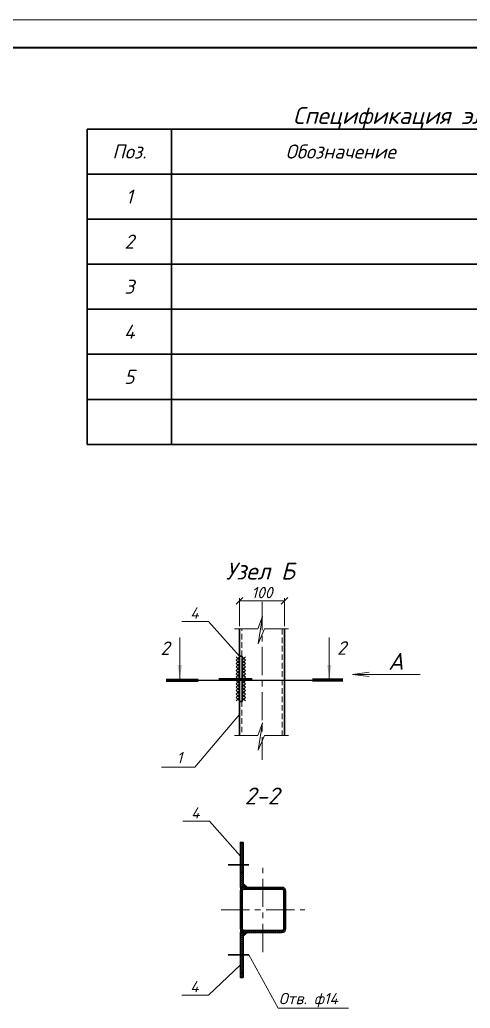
# Model space of a CAD drawing. Header units: millimetres. Extents: x 10124 to 8132345, y -95635 to 1386204.
# Drawn here: x 182430 to 184428, y 59353 to 63740 of the extents above; entities that cross this region are included whole.
import ezdxf
from ezdxf.enums import TextEntityAlignment as Align

# ---------------------------------------------------------------- set-up
doc = ezdxf.new("R2010")
doc.units = ezdxf.units.MM
doc.linetypes.add('01_base$0$DASHED2', pattern=[0.375, 0.25, -0.125])
doc.linetypes.add('CENTER', pattern=[2, 1.25, -0.25, 0.25, -0.25])
doc.layers.get('DEFPOINTS').update_dxf_attribs({"color": 1})
for name, color, linetype, lineweight in [('013', 7, 'Continuous', 13), ('030', 7, 'Continuous', 30), ('Размер', 140, 'Continuous', 13), ('Разрезы', 54, 'Continuous', 20), ('ТЕКСТ', 214, 'Continuous', 20)]:
    doc.layers.add(name, color=color, linetype=linetype, lineweight=lineweight)
doc.layers.add('ФВ-5', color=7, linetype='Continuous')
doc.styles.add('10', font='isocpeui.ttf', dxfattribs={"height": 25})
doc.styles.add('100', font='isocpeui.ttf', dxfattribs={"height": 250})
doc.styles.add('20', font='isocpeui.ttf', dxfattribs={"height": 50})
doc.styles.add('GOST', font='isocpeur.TTF')
doc.styles.add('Text_Paper', font='isocpeui.ttf')
doc.dimstyles.new('0.5', dxfattribs={"dimtxt": 250, "dimasz": 120, "dimexe": 50, "dimexo": 50, "dimgap": 50, "dimtad": 1, "dimlfac": 0.5, "dimtxsty": '100', "dimblk": 'OBLIQUE', "dimcen": 2.5, "dimclrt": 1, "dimadec": 0, "dimazin": 0, "dimtfac": 1, "dimtmove": 0, "dimatfit": 3, "dimfxl": 1, "dimlwd": 15, "dimlwe": 15, "dimarcsym": 0})

# ---------------------------------------------------------------- blocks, each defined once
blk = doc.blocks.new('*U2294')
at = {"color": 44, "lineweight": 20, "ltscale": 10}
blk.add_line((420, 297), (0, 297), dxfattribs=at)
at = {"color": 137, "lineweight": 35, "ltscale": 10}
blk.add_line((415, 292), (20, 292), dxfattribs=at)
at = {"color": 44, "lineweight": 13, "style": 'GOST', "oblique": 10, "width": 0.8}
for tag in ['ФОРМАТВЕРТ', 'ФОРМАТГОРИЗ']:
    blk.add_attdef(tag, (368.98, 1.6), '', height=2, dxfattribs=at)
blk = doc.blocks.new('*T2402')
at = {"layer": '013', "color": 0, "linetype": 'ByBlock', "lineweight": 30, "ltscale": 100, "transparency": 16777216}
for p, q in [((0, 0), (4625, 0)), ((0, 0), (0, -1400)), ((375, 0), (375, -1400)), ((1875, 0), (1875, -1400)), ((3500, 0), (3500, -1400)), ((3750, 0), (3750, -200)), ((4125, 0), (4125, -200)), ((4625, 0), (4625, -200)), ((0, -200), (4625, -200)), ((3750, -200), (3750, -1400)), ((4125, -200), (4125, -1400)), ((4625, -200), (4625, -1400)), ((0, -400), (3500, -400)), ((3500, -400), (3750, -400)), ((3750, -400), (4125, -400)), ((4125, -400), (4625, -400)), ((0, -600), (3500, -600)), ((3500, -600), (3750, -600)), ((3750, -600), (4125, -600)), ((4125, -600), (4625, -600)), ((0, -800), (3500, -800)), ((3500, -800), (3750, -800)), ((3750, -800), (4125, -800)), ((4125, -800), (4625, -800)), ((0, -1000), (3500, -1000)), ((3500, -1000), (3750, -1000)), ((3750, -1000), (4125, -1000)), ((4125, -1000), (4625, -1000)), ((0, -1200), (3500, -1200)), ((3500, -1200), (3750, -1200)), ((3750, -1200), (4125, -1200)), ((4125, -1200), (4625, -1200)), ((0, -1400), (3500, -1400)), ((3500, -1400), (3750, -1400)), ((3750, -1400), (4125, -1400)), ((4125, -1400), (4625, -1400))]:
    blk.add_line(p, q, dxfattribs=at)
at = {"layer": '013', "color": 0, "lineweight": 30, "ltscale": 100, "transparency": 16777216, "char_height": 62.5, "attachment_point": 5}
for s, insert, width, style in [('Кол. шт.', (3625, -100), 249.25, '100'), ('Масса ед. кг.', (3937.5, -100), 374.25, '100'), ('Поз.', (187.5, -100), 374.25, '100'), ('Обозначение', (1125, -100), 1499.25, '100'), ('Наименование', (2687.5, -100), 1624.25, '100'), ('Прим.', (4375, -100), 499.25, '100'), ('1', (187.5, -300), 374.25, '100'), ('2', (187.5, -500), 374.25, '100'), ('3', (187.5, -700), 374.25, '100'), ('4', (187.5, -900), 374.25, '100'), ('5', (187.5, -1100), 374.25, 'Text_Paper')]:
    blk.add_mtext(s, dxfattribs=dict(at, insert=insert, width=width, style=style))
at = {"layer": '013', "color": 140, "lineweight": 30, "ltscale": 100, "transparency": 16777216, "attachment_point": 5, "style": '100'}
for s, insert, char_height, width in [('1', (3625, -300), 60, 175), ('55.41', (3937.5, -300), 62.5, 300), ('55.41', (4375, -300), 62.5, 425), ('1', (3625, -500), 60, 175), ('3.14', (3937.5, -500), 62.5, 300), ('3.14', (4375, -500), 62.5, 425), ('2', (3625, -700), 60, 175), ('0.31', (3937.5, -700), 62.5, 300), ('0.62', (4375, -700), 62.5, 425), ('4', (3625, -900), 60, 175), ('0.48', (3937.5, -900), 62.5, 300), ('1.92', (4375, -900), 62.5, 425), ('1', (3625, -1100), 60, 175), ('6', (3625, -1300), 60, 175)]:
    blk.add_mtext(s, dxfattribs=dict(at, insert=insert, char_height=char_height, width=width))
blk = doc.blocks.new('_OBLIQUE')
at = {"color": 0, "linetype": 'ByBlock'}
blk.add_line((-0.5, -0.5), (0.5, 0.5), dxfattribs=at)
blk = doc.blocks.new('*D2481')
at = {"layer": '013', "color": 0, "lineweight": 15, "ltscale": 100, "transparency": 16777216}
for p, q in [((183404.7, 61048.2), (183404.7, 61172.7)), ((183404.7, 61160.7), (183604.7, 61160.7)), ((183604.7, 61048.2), (183604.7, 61172.7))]:
    blk.add_line(p, q, dxfattribs=at)
at = {"layer": 'DEFPOINTS', "color": 0, "ltscale": 100, "transparency": 16777216}
for p in [(183604.7, 61160.7), (183404.7, 61036.2), (183604.7, 61036.2)]:
    blk.add_point(p, dxfattribs=at)
at = {"layer": '013', "color": 0, "lineweight": 15, "ltscale": 100, "transparency": 16777216, "xscale": 30, "yscale": 30, "zscale": 30, "rotation": 180}
blk.add_blockref('_OBLIQUE', (183404.7, 61160.7), dxfattribs=at)
at = {"layer": '013', "color": 0, "lineweight": 15, "ltscale": 100, "transparency": 16777216, "xscale": 30, "yscale": 30, "zscale": 30}
blk.add_blockref('_OBLIQUE', (183604.7, 61160.7), dxfattribs=at)
at = {"layer": '013', "color": 1, "ltscale": 100, "transparency": 16777216, "insert": (183504.7, 61197.7), "char_height": 50, "attachment_point": 5, "style": '20'}
blk.add_mtext('100', dxfattribs=at)
blk = doc.blocks.new('*U2270')
for points in [[(-42, -50), (42, -50, 0.414214), (50, -42), (50, 42, 0.414214), (42, 50), (-42, 50, 0.414214), (-50, 42), (-50, -42, 0.414214)], [(-42, -46), (42, -46, 0.414214), (46, -42), (46, 42, 0.414214), (42, 46), (-42, 46, 0.414214), (-46, 42), (-46, -42, 0.414214)]]:
    blk.add_lwpolyline(points, format="xyb", close=True)
blk = doc.blocks.new('*U2305')
at = {"layer": 'DEFPOINTS'}
blk.add_line((0, 0), (25.35, 0), dxfattribs=at)
at = {"layer": 'Разрезы', "color": 0, "lineweight": 60}
for p, q in [((-7.07, 0), (0, 0)), ((32.1, 0), (25.35, 0))]:
    blk.add_line(p, q, dxfattribs=at)
at = {"layer": 'Разрезы', "color": 0}
for p, q in [((-4.07, -0.35), (-4.07, -9.4)), ((29.1, -0.35), (29.1, -9.4))]:
    blk.add_line(p, q, dxfattribs=at)
for points in [[(-4.07, -0.35), (-3.57, -3.35), (-4.57, -3.35)], [(29.1, -0.35), (28.6, -3.35), (29.6, -3.35)]]:
    blk.add_solid(points, dxfattribs=at)
at = {"layer": 'Разрезы', "color": 0, "style": '100'}
for tag, p in [('1', (-7.34, -7.05)), ('2', (31.83, -7.11))]:
    blk.add_attdef(tag, text='', height=3, dxfattribs=at).set_placement(p, align=Align.MIDDLE_CENTER)

msp = doc.modelspace()

# ---------------------------------------------------------------- hatches: boundary and pattern name
at = {"layer": 'ФВ-5', "ltscale": 100}
h = msp.add_hatch(dxfattribs=at)
h.set_pattern_fill('ANSI31', color=256, scale=2)
h.set_pattern_definition([(45, (183408.987, 59888.8066), (-4.49013, 4.49013), [])])
h.paths.add_polyline_path([(183420.987, 59988.807), (183408.987, 59988.807), (183408.987, 59888.807), (183420.987, 59888.807)])
h.paths.add_polyline_path([(183420.987, 60088.807), (183408.987, 60088.807), (183408.987, 59988.807), (183420.987, 59988.807)])
h = msp.add_hatch(color=256, dxfattribs=at)
h.dxf.hatch_style = 1
h.paths.add_polyline_path([(183408.987, 59897.904), (183408.987, 59876.69), (183419.594, 59887.297)])
h = msp.add_hatch(dxfattribs=at)
h.set_pattern_fill('ANSI31', color=256, scale=2)
h.set_pattern_definition([(45, (183408.987, 59689.3147), (-4.49013, 4.49013), [])])
h.paths.add_polyline_path([(183416.987, 59873.315, -0.41421356), (183424.987, 59881.315), (183508.987, 59881.315), (183508.987, 59889.315), (183424.987, 59889.315, 0.41421356), (183408.987, 59873.315), (183408.987, 59789.315), (183416.987, 59789.315)])
h.paths.add_polyline_path([(183592.987, 59889.315), (183508.987, 59889.315), (183508.987, 59881.315), (183592.987, 59881.315, -0.41421356), (183600.987, 59873.315), (183600.987, 59789.315), (183608.987, 59789.315), (183608.987, 59873.315, 0.41421356)])
h.paths.add_polyline_path([(183416.987, 59789.315), (183408.987, 59789.315), (183408.987, 59705.315, 0.41421356), (183424.987, 59689.315), (183508.987, 59689.315), (183508.987, 59697.315), (183424.987, 59697.315, -0.41421356), (183416.987, 59705.315)])
h.paths.add_polyline_path([(183608.987, 59705.315), (183608.987, 59789.315), (183600.987, 59789.315), (183600.987, 59705.315, -0.41421356), (183592.987, 59697.315), (183508.987, 59697.315), (183508.987, 59689.315), (183592.987, 59689.315, 0.41421356)])
h = msp.add_hatch(color=256, dxfattribs=at)
h.dxf.hatch_style = 1
h.paths.add_polyline_path([(183440.017, 59889.315), (183424.987, 59889.315, 0.06325422), (183420.987, 59888.807), (183420.987, 59906.198)])
h = msp.add_hatch(color=256, dxfattribs=at)
h.dxf.hatch_style = 1
h.paths.add_polyline_path([(183408.987, 59680.726), (183408.987, 59701.939), (183419.594, 59691.332)])
h = msp.add_hatch(dxfattribs=at)
h.set_pattern_fill('ANSI31', color=256, scale=2)
h.set_pattern_definition([(45, (183408.987, 59489.823), (-4.49013, 4.49013), [])])
h.paths.add_polyline_path([(183420.987, 59589.823), (183408.987, 59589.823), (183408.987, 59489.823), (183420.987, 59489.823)])
h.paths.add_polyline_path([(183420.987, 59689.823), (183408.987, 59689.823), (183408.987, 59589.823), (183420.987, 59589.823)])
h = msp.add_hatch(color=256, dxfattribs=at)
h.dxf.hatch_style = 1
h.paths.add_polyline_path([(183440.017, 59689.315), (183424.987, 59689.315, -0.06325422), (183420.987, 59689.823), (183420.987, 59672.432)])
h = msp.add_hatch(color=256, dxfattribs=at)
h.dxf.hatch_style = 1
h.paths.add_polyline_path([(183440.017, 59689.315), (183424.987, 59689.315, -0.06325422), (183420.987, 59689.823), (183420.987, 59672.432)])

# ---------------------------------------------------------------- linework, layer by layer
at = {"layer": '013', "linetype": 'CENTER', "ltscale": 100}
for p, q in [((183504.688, 61156.385), (183504.688, 60456.153)), ((183508.987, 59602.305), (183508.987, 59976.324)), ((183323.491, 59789.315), (183694.483, 59789.315))]:
    msp.add_line(p, q, dxfattribs=at)
at = {"layer": '013', "ltscale": 100}
for p, q in [((183267.386, 61069.606), (183148.868, 61069.606)), ((183404.688, 60915.081), (183267.386, 61069.606)), ((183404.688, 60563.556), (183404.688, 61036.226)), ((183905.741, 60834.817), (183979.671, 60843.894)), ((183905.741, 60834.817), (184206.896, 60834.817)), ((183905.741, 60834.817), (183979.671, 60825.739)), ((183416.688, 60715.081), (183404.688, 60715.081)), ((183404.688, 60656.659), (183207.318, 60422.333)), ((183207.318, 60422.333), (183058.884, 60422.333)), ((183271.685, 60182.935), (183153.167, 60182.935)), ((183408.987, 60028.409), (183271.685, 60182.935)), ((183420.987, 59906.198), (183440.017, 59889.315)), ((183420.987, 59672.432), (183440.017, 59689.315)), ((183420.987, 59672.432), (183440.017, 59689.315)), ((183446.123, 59589.823), (183575.996, 59352.944)), ((183408.987, 59544.888), (183267.386, 59411.587)), ((183267.386, 59411.587), (183148.868, 59411.587)), ((183575.996, 59352.944), (183888.276, 59352.944))]:
    msp.add_line(p, q, dxfattribs=at)
at = {"layer": '013', "linetype": '01_base$0$DASHED2', "ltscale": 100}
for p, q in [((183414.688, 60915.081), (183414.688, 61036.226)), ((183594.688, 61036.226), (183594.688, 60563.556)), ((183414.688, 60715.081), (183414.688, 60563.556))]:
    msp.add_line(p, q, dxfattribs=at)
at = {"layer": '013', "ltscale": 100}
for points in [[(183382.222, 61036.226), (183485.58, 61036.226), (183506.213, 61092.326), (183486.935, 60970.482), (183515.345, 61036.226), (183622.893, 61036.226)], [(183404.688, 60912.581), (183389.688, 60897.581)], [(183389.688, 60912.581), (183404.688, 60897.581)], [(183404.688, 60897.581), (183389.688, 60882.581)], [(183389.688, 60897.581), (183404.688, 60882.581)], [(183431.688, 60912.581), (183416.688, 60897.581)], [(183416.688, 60912.581), (183431.688, 60897.581)], [(183431.688, 60897.581), (183416.688, 60882.581)], [(183416.688, 60897.581), (183431.688, 60882.581)], [(183404.688, 60882.581), (183389.688, 60867.581)], [(183389.688, 60882.581), (183404.688, 60867.581)], [(183404.688, 60867.581), (183389.688, 60852.581)], [(183389.688, 60867.581), (183404.688, 60852.581)], [(183431.688, 60882.581), (183416.688, 60867.581)], [(183416.688, 60882.581), (183431.688, 60867.581)], [(183431.688, 60867.581), (183416.688, 60852.581)], [(183416.688, 60867.581), (183431.688, 60852.581)], [(183404.688, 60852.581), (183389.688, 60837.581)], [(183389.688, 60852.581), (183404.688, 60837.581)], [(183404.688, 60837.581), (183389.688, 60822.581)], [(183389.688, 60837.581), (183404.688, 60822.581)], [(183404.688, 60822.581), (183389.688, 60807.581)], [(183389.688, 60822.581), (183404.688, 60807.581)], [(183431.688, 60852.581), (183416.688, 60837.581)], [(183416.688, 60852.581), (183431.688, 60837.581)], [(183431.688, 60837.581), (183416.688, 60822.581)], [(183416.688, 60837.581), (183431.688, 60822.581)], [(183431.688, 60822.581), (183416.688, 60807.581)], [(183416.688, 60822.581), (183431.688, 60807.581)], [(183404.688, 60807.581), (183389.688, 60792.581)], [(183389.688, 60807.581), (183404.688, 60792.581)], [(183404.688, 60792.581), (183389.688, 60777.581)], [(183389.688, 60792.581), (183404.688, 60777.581)], [(183404.688, 60777.581), (183389.688, 60762.581)], [(183389.688, 60777.581), (183404.688, 60762.581)], [(183431.688, 60807.581), (183416.688, 60792.581)], [(183416.688, 60807.581), (183431.688, 60792.581)], [(183431.688, 60792.581), (183416.688, 60777.581)], [(183416.688, 60792.581), (183431.688, 60777.581)], [(183431.688, 60777.581), (183416.688, 60762.581)], [(183416.688, 60777.581), (183431.688, 60762.581)], [(183404.688, 60762.581), (183389.688, 60747.581)], [(183389.688, 60762.581), (183404.688, 60747.581)], [(183404.688, 60747.581), (183389.688, 60732.581)], [(183389.688, 60747.581), (183404.688, 60732.581)], [(183404.688, 60732.581), (183389.688, 60717.581)], [(183389.688, 60732.581), (183404.688, 60717.581)], [(183431.688, 60762.581), (183416.688, 60747.581)], [(183416.688, 60762.581), (183431.688, 60747.581)], [(183431.688, 60747.581), (183416.688, 60732.581)], [(183416.688, 60747.581), (183431.688, 60732.581)], [(183431.688, 60732.581), (183416.688, 60717.581)], [(183416.688, 60732.581), (183431.688, 60717.581)], [(183382.222, 60563.556), (183485.58, 60563.556), (183506.213, 60619.656), (183486.935, 60497.812), (183515.345, 60563.556), (183622.893, 60563.556)], [(183408.987, 59876.69), (183419.594, 59887.297), (183408.987, 59897.904), (183408.987, 59876.69)], [(183440.017, 59889.315), (183420.987, 59889.315), (183420.987, 59906.198), (183440.017, 59889.315)], [(183408.987, 59701.939), (183419.594, 59691.332), (183408.987, 59680.726), (183408.987, 59701.939)], [(183440.017, 59689.315), (183420.987, 59689.315), (183420.987, 59672.432), (183440.017, 59689.315)]]:
    msp.add_lwpolyline(points, dxfattribs=at)
at = {"layer": '030', "ltscale": 100}
for p, q in [((183404.688, 61036.226), (183404.688, 60563.556)), ((183604.688, 61036.226), (183604.688, 60563.556)), ((183416.688, 60915.081), (183404.688, 60915.081)), ((183416.688, 60715.081), (183416.688, 60915.081)), ((183460.96, 60815.081), (183313.324, 60815.081)), ((183404.688, 60715.081), (183416.688, 60715.081)), ((183446.123, 59988.807), (183354.001, 59988.807)), ((183446.123, 59589.823), (183354.001, 59589.823))]:
    msp.add_line(p, q, dxfattribs=at)
for points in [[(183408.987, 59888.807), (183420.987, 59888.807), (183420.987, 60088.807), (183408.987, 60088.807)], [(183408.987, 59689.823), (183420.987, 59689.823), (183420.987, 59489.823), (183408.987, 59489.823)]]:
    msp.add_lwpolyline(points, close=True, dxfattribs=at)

# ---------------------------------------------------------------- block references
at = {"xscale": 25, "yscale": 25, "zscale": 25}
msp.add_blockref('*U2294', (176978.679, 56315.306), dxfattribs=at)
msp.add_blockref('*T2402', (182728.679, 63255.42))
at = {"layer": '030', "xscale": 2, "yscale": 2, "zscale": 2}
msp.add_blockref('*U2270', (183508.987, 59789.315), dxfattribs=at)
at = {"layer": 'Размер'}
ref = msp.add_blockref('*U2305', (183221.332, 60809.733), dxfattribs=dict(at, xscale=-20, yscale=20, zscale=20, rotation=180))
ref.add_attrib('1', '2', dxfattribs={"layer": 'Разрезы', "color": 0, "height": 60, "style": '100'}).set_placement((183074.585, 60950.789), align=Align.MIDDLE_CENTER)
ref.add_attrib('2', '2', dxfattribs={"layer": 'Разрезы', "color": 0, "height": 60, "style": '100'}).set_placement((183857.893, 60951.838), align=Align.MIDDLE_CENTER)

# ---------------------------------------------------------------- texts
at = {"color": 0, "style": '10'}
for s, p in [('4', (183186.342, 61081.93)), ('1', (183126.274, 60440.149)), ('4', (183190.641, 60195.258)), ('4', (183186.342, 59423.911)), ('Отв. ф14', (183579.227, 59370.759))]:
    msp.add_text(s, height=50, dxfattribs=at).set_placement(p)
at = {"color": 0, "lineweight": 9, "char_height": 75, "width": 2080.71577, "attachment_point": 5, "style": '10'}
for s, insert in [('Узел Б', (183497.386, 61293.197)), ('А', (184098.665, 60892.439)), ('2-2', (183504.672, 60295.146))]:
    msp.add_mtext(s, dxfattribs=dict(at, insert=insert))
at = {"layer": 'ТЕКСТ', "style": '100'}
msp.add_text('Спецификация элементов стойки тренировочного баскетбольного щита ', height=75, dxfattribs=at).set_placement((183642.398, 63277.92))

# ---------------------------------------------------------------- dimensions: what is measured, and where the dimension line sits
at = {"layer": '013', "ltscale": 100}
dim = msp.add_linear_dim(base=(183604.688, 61160.704), p1=(183404.688, 61036.226), p2=(183604.688, 61036.226), dimstyle='0.5', override={"dimasz": 30, "dimexe": 12, "dimexo": 12, "dimgap": 12, "dimtxsty": '20'}, dxfattribs=at)
dim.commit()
dim.dimension.update_dxf_attribs({"geometry": '*D2481', "text_midpoint": (183504.688, 61197.704)})

doc.saveas('drawing.dxf')
